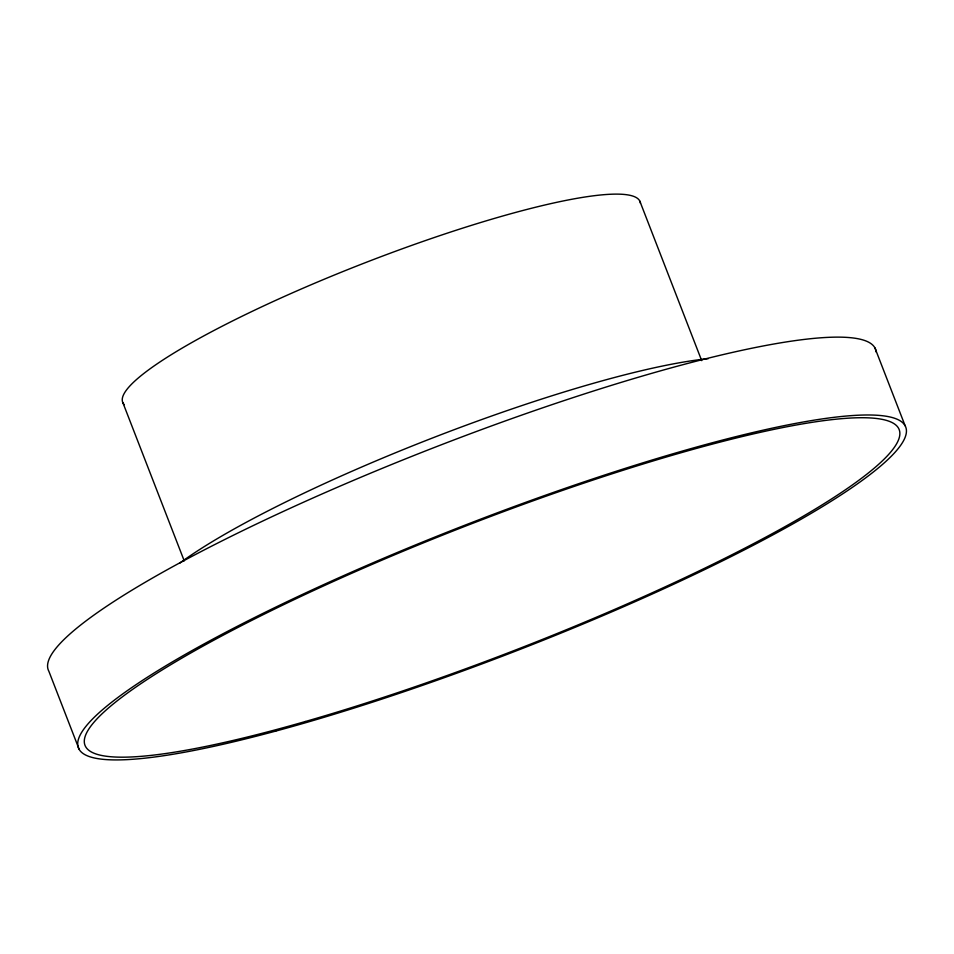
<?xml version="1.0" encoding="UTF-8"?>
<svg xmlns="http://www.w3.org/2000/svg" width="954" height="954" viewBox="0 0 954 954"><rect width="100%" height="100%" fill="white"/><g stroke="black" fill="none" stroke-linecap="round" stroke-linejoin="round"><path stroke-width="1.43" d="M874.949 347.948L905.143 425.806M639.836 201.163L701.691 360.648M122.911 402.779L184.229 560.869M79.051 749.081L48.857 671.234A443.634 67.865 -21.2 0 1 442.215 444.433A443.634 67.865 -21.2 0 1 876.189 352.038M179.769 563.134A323.919 49.56 -21.2 0 1 435.644 436.765A323.919 49.56 -21.2 0 1 708.214 358.692M124.235 404.651A277.447 42.441 -21.2 0 1 362.878 263.626A277.447 42.441 -21.2 0 1 640.456 203.309M305.363 721.51A436.598 66.792 -21.2 0 0 899.395 430.278A436.598 66.792 -21.2 0 0 271.532 610.548A436.598 66.792 -21.2 0 0 305.363 721.51M275.754 731.086A443.634 67.865 -21.2 0 0 906.3 432.973A443.634 67.865 -21.2 0 0 294.249 598.277A443.634 67.865 -21.2 0 0 275.754 731.086"/></g></svg>
